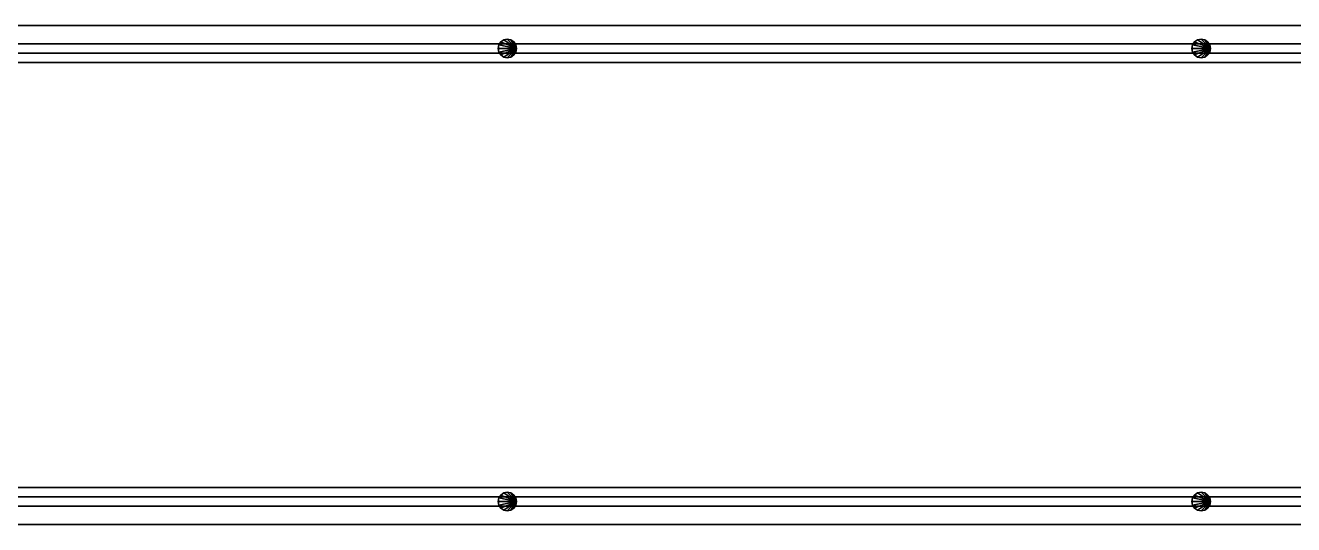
# Model space of a CAD drawing. Header units: millimetres. Extents: x -15000 to 15000, y -45082 to 2000.
# Drawn here: x -1542 to 1200, y -27974 to -26894 of the extents above; entities that cross this region are included whole.
import ezdxf

# ---------------------------------------------------------------- set-up
doc = ezdxf.new("R2010")
doc.units = ezdxf.units.MM
doc.layers.add('KORKULUK_KAPI', color=4, linetype='CONTINUOUS')
doc.layers.add('ZEMIN_PLATFORM', color=8, linetype='CONTINUOUS')

msp = doc.modelspace()

# ---------------------------------------------------------------- linework, layer by layer
at = {"layer": 'KORKULUK_KAPI'}
for p, q in [((-507.7, -26925.5, 8600), (-514.1, -26929.9, 8600)), ((-507.7, -26925.5, 9600), (-514.1, -26929.9, 9600)), ((-500, -26924, 8600), (-507.7, -26925.5, 8600)), ((-500, -26924, 9600), (-507.7, -26925.5, 9600)), ((-492.3, -26925.5, 8600), (-500, -26924, 8600)), ((-492.3, -26925.5, 9600), (-500, -26924, 9600)), ((-500, -26924, 8600), (-500, -26924, 9600)), ((-485.9, -26929.9, 8600), (-492.3, -26925.5, 8600)), ((-485.9, -26929.9, 9600), (-492.3, -26925.5, 9600)), ((992.3, -26925.5, 8600), (985.9, -26929.9, 8600)), ((992.3, -26925.5, 9600), (985.9, -26929.9, 9600)), ((1000, -26924, 8600), (992.3, -26925.5, 8600)), ((1000, -26924, 9600), (992.3, -26925.5, 9600)), ((1007.7, -26925.5, 8600), (1000, -26924, 8600)), ((1007.7, -26925.5, 9600), (1000, -26924, 9600)), ((1000, -26924, 8600), (1000, -26924, 9600)), ((1014.1, -26929.9, 8600), (1007.7, -26925.5, 8600)), ((1014.1, -26929.9, 9600), (1007.7, -26925.5, 9600)), ((7000, -26934, 9580), (-13000, -26934, 9580)), ((7000, -26934, 9600), (-13000, -26934, 9600)), ((-518.5, -26936.3, 8600), (-520, -26944, 8600)), ((-518.5, -26936.3, 9600), (-520, -26944, 9600)), ((-520, -26944, 8600), (-518.5, -26951.7, 8600)), ((-520, -26944, 9600), (-518.5, -26951.7, 9600)), ((-520, -26944, 8600), (-520, -26944, 9600)), ((-514.1, -26929.9, 8600), (-518.5, -26936.3, 8600)), ((-514.1, -26929.9, 9600), (-518.5, -26936.3, 9600)), ((-518.5, -26951.7, 8600), (-514.1, -26958.1, 8600)), ((-518.5, -26951.7, 9600), (-514.1, -26958.1, 9600)), ((-481.5, -26936.3, 8600), (-485.9, -26929.9, 8600)), ((-481.5, -26936.3, 9600), (-485.9, -26929.9, 9600)), ((-485.9, -26958.1, 8600), (-481.5, -26951.7, 8600)), ((-485.9, -26958.1, 9600), (-481.5, -26951.7, 9600)), ((-480, -26944, 8600), (-481.5, -26936.3, 8600)), ((-480, -26944, 9600), (-481.5, -26936.3, 9600)), ((-481.5, -26951.7, 8600), (-480, -26944, 8600)), ((-481.5, -26951.7, 9600), (-480, -26944, 9600)), ((-480, -26944, 8600), (-480, -26944, 9600)), ((981.5, -26936.3, 8600), (980, -26944, 8600)), ((981.5, -26936.3, 9600), (980, -26944, 9600)), ((980, -26944, 8600), (981.5, -26951.7, 8600)), ((980, -26944, 9600), (981.5, -26951.7, 9600)), ((980, -26944, 8600), (980, -26944, 9600)), ((985.9, -26929.9, 8600), (981.5, -26936.3, 8600)), ((985.9, -26929.9, 9600), (981.5, -26936.3, 9600)), ((981.5, -26951.7, 8600), (985.9, -26958.1, 8600)), ((981.5, -26951.7, 9600), (985.9, -26958.1, 9600)), ((1018.5, -26936.3, 8600), (1014.1, -26929.9, 8600)), ((1018.5, -26936.3, 9600), (1014.1, -26929.9, 9600)), ((1014.1, -26958.1, 8600), (1018.5, -26951.7, 8600)), ((1014.1, -26958.1, 9600), (1018.5, -26951.7, 9600)), ((1020, -26944, 8600), (1018.5, -26936.3, 8600)), ((1020, -26944, 9600), (1018.5, -26936.3, 9600)), ((1018.5, -26951.7, 8600), (1020, -26944, 8600)), ((1018.5, -26951.7, 9600), (1020, -26944, 9600)), ((1020, -26944, 8600), (1020, -26944, 9600)), ((-13000, -26954, 9580), (7000, -26954, 9580)), ((-13000, -26954, 9600), (7000, -26954, 9600)), ((-514.1, -26958.1, 8600), (-507.7, -26962.5, 8600)), ((-514.1, -26958.1, 9600), (-507.7, -26962.5, 9600)), ((-507.7, -26962.5, 8600), (-500, -26964, 8600)), ((-507.7, -26962.5, 9600), (-500, -26964, 9600)), ((-500, -26964, 8600), (-492.3, -26962.5, 8600)), ((-500, -26964, 9600), (-492.3, -26962.5, 9600)), ((-500, -26964, 8600), (-500, -26964, 9600)), ((-492.3, -26962.5, 8600), (-485.9, -26958.1, 8600)), ((-492.3, -26962.5, 9600), (-485.9, -26958.1, 9600)), ((985.9, -26958.1, 8600), (992.3, -26962.5, 8600)), ((985.9, -26958.1, 9600), (992.3, -26962.5, 9600)), ((992.3, -26962.5, 8600), (1000, -26964, 8600)), ((992.3, -26962.5, 9600), (1000, -26964, 9600)), ((1000, -26964, 8600), (1007.7, -26962.5, 8600)), ((1000, -26964, 9600), (1007.7, -26962.5, 9600)), ((1000, -26964, 8600), (1000, -26964, 9600)), ((1007.7, -26962.5, 8600), (1014.1, -26958.1, 8600)), ((1007.7, -26962.5, 9600), (1014.1, -26958.1, 9600)), ((-514.1, -27909.9, 8600), (-518.5, -27916.3, 8600)), ((-514.1, -27909.9, 9600), (-518.5, -27916.3, 9600)), ((-507.7, -27905.5, 8600), (-514.1, -27909.9, 8600)), ((-507.7, -27905.5, 9600), (-514.1, -27909.9, 9600)), ((-500, -27904, 8600), (-507.7, -27905.5, 8600)), ((-500, -27904, 9600), (-507.7, -27905.5, 9600)), ((-492.3, -27905.5, 8600), (-500, -27904, 8600)), ((-492.3, -27905.5, 9600), (-500, -27904, 9600)), ((-500, -27904, 8600), (-500, -27904, 9600)), ((-485.9, -27909.9, 8600), (-492.3, -27905.5, 8600)), ((-485.9, -27909.9, 9600), (-492.3, -27905.5, 9600)), ((-481.5, -27916.3, 8600), (-485.9, -27909.9, 8600)), ((-481.5, -27916.3, 9600), (-485.9, -27909.9, 9600)), ((985.9, -27909.9, 8600), (981.5, -27916.3, 8600)), ((985.9, -27909.9, 9600), (981.5, -27916.3, 9600)), ((992.3, -27905.5, 8600), (985.9, -27909.9, 8600)), ((992.3, -27905.5, 9600), (985.9, -27909.9, 9600)), ((1000, -27904, 8600), (992.3, -27905.5, 8600)), ((1000, -27904, 9600), (992.3, -27905.5, 9600)), ((1007.7, -27905.5, 8600), (1000, -27904, 8600)), ((1007.7, -27905.5, 9600), (1000, -27904, 9600)), ((1000, -27904, 8600), (1000, -27904, 9600)), ((1014.1, -27909.9, 8600), (1007.7, -27905.5, 8600)), ((1014.1, -27909.9, 9600), (1007.7, -27905.5, 9600)), ((1018.5, -27916.3, 8600), (1014.1, -27909.9, 8600)), ((1018.5, -27916.3, 9600), (1014.1, -27909.9, 9600)), ((7000, -27914, 9580), (-13000, -27914, 9580)), ((7000, -27914, 9600), (-13000, -27914, 9600)), ((-13000, -27934, 9580), (7000, -27934, 9580)), ((-13000, -27934, 9600), (7000, -27934, 9600)), ((-518.5, -27916.3, 8600), (-520, -27924, 8600)), ((-518.5, -27916.3, 9600), (-520, -27924, 9600)), ((-520, -27924, 8600), (-518.5, -27931.7, 8600)), ((-520, -27924, 9600), (-518.5, -27931.7, 9600)), ((-520, -27924, 8600), (-520, -27924, 9600)), ((-518.5, -27931.7, 8600), (-514.1, -27938.1, 8600)), ((-518.5, -27931.7, 9600), (-514.1, -27938.1, 9600)), ((-514.1, -27938.1, 8600), (-507.7, -27942.5, 8600)), ((-514.1, -27938.1, 9600), (-507.7, -27942.5, 9600)), ((-492.3, -27942.5, 8600), (-485.9, -27938.1, 8600)), ((-492.3, -27942.5, 9600), (-485.9, -27938.1, 9600)), ((-485.9, -27938.1, 8600), (-481.5, -27931.7, 8600)), ((-485.9, -27938.1, 9600), (-481.5, -27931.7, 9600)), ((-480, -27924, 8600), (-481.5, -27916.3, 8600)), ((-480, -27924, 9600), (-481.5, -27916.3, 9600)), ((-481.5, -27931.7, 8600), (-480, -27924, 8600)), ((-481.5, -27931.7, 9600), (-480, -27924, 9600)), ((-480, -27924, 8600), (-480, -27924, 9600)), ((981.5, -27916.3, 8600), (980, -27924, 8600)), ((981.5, -27916.3, 9600), (980, -27924, 9600)), ((980, -27924, 8600), (981.5, -27931.7, 8600)), ((980, -27924, 9600), (981.5, -27931.7, 9600)), ((980, -27924, 8600), (980, -27924, 9600)), ((981.5, -27931.7, 8600), (985.9, -27938.1, 8600)), ((981.5, -27931.7, 9600), (985.9, -27938.1, 9600)), ((985.9, -27938.1, 8600), (992.3, -27942.5, 8600)), ((985.9, -27938.1, 9600), (992.3, -27942.5, 9600)), ((1007.7, -27942.5, 8600), (1014.1, -27938.1, 8600)), ((1007.7, -27942.5, 9600), (1014.1, -27938.1, 9600)), ((1014.1, -27938.1, 8600), (1018.5, -27931.7, 8600)), ((1014.1, -27938.1, 9600), (1018.5, -27931.7, 9600)), ((1020, -27924, 8600), (1018.5, -27916.3, 8600)), ((1020, -27924, 9600), (1018.5, -27916.3, 9600)), ((1018.5, -27931.7, 8600), (1020, -27924, 8600)), ((1018.5, -27931.7, 9600), (1020, -27924, 9600)), ((1020, -27924, 8600), (1020, -27924, 9600)), ((-507.7, -27942.5, 8600), (-500, -27944, 8600)), ((-507.7, -27942.5, 9600), (-500, -27944, 9600)), ((-500, -27944, 8600), (-492.3, -27942.5, 8600)), ((-500, -27944, 9600), (-492.3, -27942.5, 9600)), ((-500, -27944, 8600), (-500, -27944, 9600)), ((992.3, -27942.5, 8600), (1000, -27944, 8600)), ((992.3, -27942.5, 9600), (1000, -27944, 9600)), ((1000, -27944, 8600), (1007.7, -27942.5, 8600)), ((1000, -27944, 9600), (1007.7, -27942.5, 9600)), ((1000, -27944, 8600), (1000, -27944, 9600))]:
    msp.add_line(p, q, dxfattribs=at)
for points in [[(-507.7, -26925.5, 8600), (-514.1, -26929.9, 8600), (-514.1, -26929.9, 9600), (-507.7, -26925.5, 9600)], [(-480, -26944, 8600), (-507.7, -26925.5, 8600), (-514.1, -26929.9, 8600)], [(-480, -26944, 9600), (-507.7, -26925.5, 9600), (-514.1, -26929.9, 9600)], [(-500, -26924, 8600), (-507.7, -26925.5, 8600), (-507.7, -26925.5, 9600), (-500, -26924, 9600)], [(-480, -26944, 8600), (-500, -26924, 8600), (-507.7, -26925.5, 8600)], [(-480, -26944, 9600), (-500, -26924, 9600), (-507.7, -26925.5, 9600)], [(-492.3, -26925.5, 8600), (-500, -26924, 8600), (-500, -26924, 9600), (-492.3, -26925.5, 9600)], [(-480, -26944, 8600), (-492.3, -26925.5, 8600), (-500, -26924, 8600)], [(-480, -26944, 9600), (-492.3, -26925.5, 9600), (-500, -26924, 9600)], [(-485.9, -26929.9, 8600), (-492.3, -26925.5, 8600), (-492.3, -26925.5, 9600), (-485.9, -26929.9, 9600)], [(-480, -26944, 8600), (-485.9, -26929.9, 8600), (-492.3, -26925.5, 8600)], [(-480, -26944, 9600), (-485.9, -26929.9, 9600), (-492.3, -26925.5, 9600)], [(992.3, -26925.5, 8600), (985.9, -26929.9, 8600), (985.9, -26929.9, 9600), (992.3, -26925.5, 9600)], [(1020, -26944, 8600), (992.3, -26925.5, 8600), (985.9, -26929.9, 8600)], [(1020, -26944, 9600), (992.3, -26925.5, 9600), (985.9, -26929.9, 9600)], [(1000, -26924, 8600), (992.3, -26925.5, 8600), (992.3, -26925.5, 9600), (1000, -26924, 9600)], [(1020, -26944, 8600), (1000, -26924, 8600), (992.3, -26925.5, 8600)], [(1020, -26944, 9600), (1000, -26924, 9600), (992.3, -26925.5, 9600)], [(1007.7, -26925.5, 8600), (1000, -26924, 8600), (1000, -26924, 9600), (1007.7, -26925.5, 9600)], [(1020, -26944, 8600), (1007.7, -26925.5, 8600), (1000, -26924, 8600)], [(1020, -26944, 9600), (1007.7, -26925.5, 9600), (1000, -26924, 9600)], [(1014.1, -26929.9, 8600), (1007.7, -26925.5, 8600), (1007.7, -26925.5, 9600), (1014.1, -26929.9, 9600)], [(1020, -26944, 8600), (1014.1, -26929.9, 8600), (1007.7, -26925.5, 8600)], [(1020, -26944, 9600), (1014.1, -26929.9, 9600), (1007.7, -26925.5, 9600)], [(-13000, -26954, 9580), (7000, -26954, 9580), (7000, -26934, 9580), (-13000, -26934, 9580)], [(-13000, -26954, 9600), (7000, -26954, 9600), (7000, -26934, 9600), (-13000, -26934, 9600)], [(-13000, -26934, 9580), (7000, -26934, 9580), (7000, -26934, 9600), (-13000, -26934, 9600)], [(-518.5, -26936.3, 8600), (-520, -26944, 8600), (-520, -26944, 9600), (-518.5, -26936.3, 9600)], [(-480, -26944, 8600), (-518.5, -26936.3, 8600), (-520, -26944, 8600)], [(-480, -26944, 9600), (-518.5, -26936.3, 9600), (-520, -26944, 9600)], [(-520, -26944, 8600), (-518.5, -26951.7, 8600), (-518.5, -26951.7, 9600), (-520, -26944, 9600)], [(-480, -26944, 8600), (-520, -26944, 8600), (-518.5, -26951.7, 8600)], [(-480, -26944, 9600), (-520, -26944, 9600), (-518.5, -26951.7, 9600)], [(-514.1, -26929.9, 8600), (-518.5, -26936.3, 8600), (-518.5, -26936.3, 9600), (-514.1, -26929.9, 9600)], [(-480, -26944, 8600), (-514.1, -26929.9, 8600), (-518.5, -26936.3, 8600)], [(-480, -26944, 9600), (-514.1, -26929.9, 9600), (-518.5, -26936.3, 9600)], [(-480, -26944, 8600), (-518.5, -26951.7, 8600), (-514.1, -26958.1, 8600)], [(-480, -26944, 9600), (-518.5, -26951.7, 9600), (-514.1, -26958.1, 9600)], [(-518.5, -26951.7, 8600), (-514.1, -26958.1, 8600), (-514.1, -26958.1, 9600), (-518.5, -26951.7, 9600)], [(-480, -26944, 8600), (-514.1, -26958.1, 8600), (-507.7, -26962.5, 8600)], [(-480, -26944, 9600), (-514.1, -26958.1, 9600), (-507.7, -26962.5, 9600)], [(-480, -26944, 8600), (-507.7, -26962.5, 8600), (-500, -26964, 8600)], [(-480, -26944, 9600), (-507.7, -26962.5, 9600), (-500, -26964, 9600)], [(-480, -26944, 8600), (-500, -26964, 8600), (-492.3, -26962.5, 8600)], [(-480, -26944, 9600), (-500, -26964, 9600), (-492.3, -26962.5, 9600)], [(-480, -26944, 8600), (-492.3, -26962.5, 8600), (-485.9, -26958.1, 8600)], [(-480, -26944, 9600), (-492.3, -26962.5, 9600), (-485.9, -26958.1, 9600)], [(-481.5, -26936.3, 8600), (-485.9, -26929.9, 8600), (-485.9, -26929.9, 9600), (-481.5, -26936.3, 9600)], [(-480, -26944, 8600), (-481.5, -26936.3, 8600), (-485.9, -26929.9, 8600)], [(-480, -26944, 9600), (-481.5, -26936.3, 9600), (-485.9, -26929.9, 9600)], [(-480, -26944, 8600), (-485.9, -26958.1, 8600), (-481.5, -26951.7, 8600)], [(-480, -26944, 9600), (-485.9, -26958.1, 9600), (-481.5, -26951.7, 9600)], [(-485.9, -26958.1, 8600), (-481.5, -26951.7, 8600), (-481.5, -26951.7, 9600), (-485.9, -26958.1, 9600)], [(-480, -26944, 8600), (-481.5, -26936.3, 8600), (-481.5, -26936.3, 9600), (-480, -26944, 9600)], [(-481.5, -26951.7, 8600), (-480, -26944, 8600), (-480, -26944, 9600), (-481.5, -26951.7, 9600)], [(981.5, -26936.3, 8600), (980, -26944, 8600), (980, -26944, 9600), (981.5, -26936.3, 9600)], [(1020, -26944, 8600), (981.5, -26936.3, 8600), (980, -26944, 8600)], [(1020, -26944, 9600), (981.5, -26936.3, 9600), (980, -26944, 9600)], [(980, -26944, 8600), (981.5, -26951.7, 8600), (981.5, -26951.7, 9600), (980, -26944, 9600)], [(1020, -26944, 8600), (980, -26944, 8600), (981.5, -26951.7, 8600)], [(1020, -26944, 9600), (980, -26944, 9600), (981.5, -26951.7, 9600)], [(985.9, -26929.9, 8600), (981.5, -26936.3, 8600), (981.5, -26936.3, 9600), (985.9, -26929.9, 9600)], [(1020, -26944, 8600), (985.9, -26929.9, 8600), (981.5, -26936.3, 8600)], [(1020, -26944, 9600), (985.9, -26929.9, 9600), (981.5, -26936.3, 9600)], [(1020, -26944, 8600), (981.5, -26951.7, 8600), (985.9, -26958.1, 8600)], [(1020, -26944, 9600), (981.5, -26951.7, 9600), (985.9, -26958.1, 9600)], [(981.5, -26951.7, 8600), (985.9, -26958.1, 8600), (985.9, -26958.1, 9600), (981.5, -26951.7, 9600)], [(1020, -26944, 8600), (985.9, -26958.1, 8600), (992.3, -26962.5, 8600)], [(1020, -26944, 9600), (985.9, -26958.1, 9600), (992.3, -26962.5, 9600)], [(1020, -26944, 8600), (992.3, -26962.5, 8600), (1000, -26964, 8600)], [(1020, -26944, 9600), (992.3, -26962.5, 9600), (1000, -26964, 9600)], [(1020, -26944, 8600), (1000, -26964, 8600), (1007.7, -26962.5, 8600)], [(1020, -26944, 9600), (1000, -26964, 9600), (1007.7, -26962.5, 9600)], [(1020, -26944, 8600), (1007.7, -26962.5, 8600), (1014.1, -26958.1, 8600)], [(1020, -26944, 9600), (1007.7, -26962.5, 9600), (1014.1, -26958.1, 9600)], [(1018.5, -26936.3, 8600), (1014.1, -26929.9, 8600), (1014.1, -26929.9, 9600), (1018.5, -26936.3, 9600)], [(1020, -26944, 8600), (1018.5, -26936.3, 8600), (1014.1, -26929.9, 8600)], [(1020, -26944, 9600), (1018.5, -26936.3, 9600), (1014.1, -26929.9, 9600)], [(1020, -26944, 8600), (1014.1, -26958.1, 8600), (1018.5, -26951.7, 8600)], [(1020, -26944, 9600), (1014.1, -26958.1, 9600), (1018.5, -26951.7, 9600)], [(1014.1, -26958.1, 8600), (1018.5, -26951.7, 8600), (1018.5, -26951.7, 9600), (1014.1, -26958.1, 9600)], [(1020, -26944, 8600), (1018.5, -26936.3, 8600), (1018.5, -26936.3, 9600), (1020, -26944, 9600)], [(1018.5, -26951.7, 8600), (1020, -26944, 8600), (1020, -26944, 9600), (1018.5, -26951.7, 9600)], [(-13000, -26954, 9580), (7000, -26954, 9580), (7000, -26954, 9600), (-13000, -26954, 9600)], [(-514.1, -26958.1, 8600), (-507.7, -26962.5, 8600), (-507.7, -26962.5, 9600), (-514.1, -26958.1, 9600)], [(-507.7, -26962.5, 8600), (-500, -26964, 8600), (-500, -26964, 9600), (-507.7, -26962.5, 9600)], [(-500, -26964, 8600), (-492.3, -26962.5, 8600), (-492.3, -26962.5, 9600), (-500, -26964, 9600)], [(-492.3, -26962.5, 8600), (-485.9, -26958.1, 8600), (-485.9, -26958.1, 9600), (-492.3, -26962.5, 9600)], [(985.9, -26958.1, 8600), (992.3, -26962.5, 8600), (992.3, -26962.5, 9600), (985.9, -26958.1, 9600)], [(992.3, -26962.5, 8600), (1000, -26964, 8600), (1000, -26964, 9600), (992.3, -26962.5, 9600)], [(1000, -26964, 8600), (1007.7, -26962.5, 8600), (1007.7, -26962.5, 9600), (1000, -26964, 9600)], [(1007.7, -26962.5, 8600), (1014.1, -26958.1, 8600), (1014.1, -26958.1, 9600), (1007.7, -26962.5, 9600)], [(-514.1, -27909.9, 8600), (-518.5, -27916.3, 8600), (-518.5, -27916.3, 9600), (-514.1, -27909.9, 9600)], [(-480, -27924, 8600), (-514.1, -27909.9, 8600), (-518.5, -27916.3, 8600)], [(-480, -27924, 9600), (-514.1, -27909.9, 9600), (-518.5, -27916.3, 9600)], [(-507.7, -27905.5, 8600), (-514.1, -27909.9, 8600), (-514.1, -27909.9, 9600), (-507.7, -27905.5, 9600)], [(-480, -27924, 8600), (-507.7, -27905.5, 8600), (-514.1, -27909.9, 8600)], [(-480, -27924, 9600), (-507.7, -27905.5, 9600), (-514.1, -27909.9, 9600)], [(-500, -27904, 8600), (-507.7, -27905.5, 8600), (-507.7, -27905.5, 9600), (-500, -27904, 9600)], [(-480, -27924, 8600), (-500, -27904, 8600), (-507.7, -27905.5, 8600)], [(-480, -27924, 9600), (-500, -27904, 9600), (-507.7, -27905.5, 9600)], [(-492.3, -27905.5, 8600), (-500, -27904, 8600), (-500, -27904, 9600), (-492.3, -27905.5, 9600)], [(-480, -27924, 8600), (-492.3, -27905.5, 8600), (-500, -27904, 8600)], [(-480, -27924, 9600), (-492.3, -27905.5, 9600), (-500, -27904, 9600)], [(-485.9, -27909.9, 8600), (-492.3, -27905.5, 8600), (-492.3, -27905.5, 9600), (-485.9, -27909.9, 9600)], [(-480, -27924, 8600), (-485.9, -27909.9, 8600), (-492.3, -27905.5, 8600)], [(-480, -27924, 9600), (-485.9, -27909.9, 9600), (-492.3, -27905.5, 9600)], [(-481.5, -27916.3, 8600), (-485.9, -27909.9, 8600), (-485.9, -27909.9, 9600), (-481.5, -27916.3, 9600)], [(-480, -27924, 8600), (-481.5, -27916.3, 8600), (-485.9, -27909.9, 8600)], [(-480, -27924, 9600), (-481.5, -27916.3, 9600), (-485.9, -27909.9, 9600)], [(985.9, -27909.9, 8600), (981.5, -27916.3, 8600), (981.5, -27916.3, 9600), (985.9, -27909.9, 9600)], [(1020, -27924, 8600), (985.9, -27909.9, 8600), (981.5, -27916.3, 8600)], [(1020, -27924, 9600), (985.9, -27909.9, 9600), (981.5, -27916.3, 9600)], [(992.3, -27905.5, 8600), (985.9, -27909.9, 8600), (985.9, -27909.9, 9600), (992.3, -27905.5, 9600)], [(1020, -27924, 8600), (992.3, -27905.5, 8600), (985.9, -27909.9, 8600)], [(1020, -27924, 9600), (992.3, -27905.5, 9600), (985.9, -27909.9, 9600)], [(1000, -27904, 8600), (992.3, -27905.5, 8600), (992.3, -27905.5, 9600), (1000, -27904, 9600)], [(1020, -27924, 8600), (1000, -27904, 8600), (992.3, -27905.5, 8600)], [(1020, -27924, 9600), (1000, -27904, 9600), (992.3, -27905.5, 9600)], [(1007.7, -27905.5, 8600), (1000, -27904, 8600), (1000, -27904, 9600), (1007.7, -27905.5, 9600)], [(1020, -27924, 8600), (1007.7, -27905.5, 8600), (1000, -27904, 8600)], [(1020, -27924, 9600), (1007.7, -27905.5, 9600), (1000, -27904, 9600)], [(1014.1, -27909.9, 8600), (1007.7, -27905.5, 8600), (1007.7, -27905.5, 9600), (1014.1, -27909.9, 9600)], [(1020, -27924, 8600), (1014.1, -27909.9, 8600), (1007.7, -27905.5, 8600)], [(1020, -27924, 9600), (1014.1, -27909.9, 9600), (1007.7, -27905.5, 9600)], [(1018.5, -27916.3, 8600), (1014.1, -27909.9, 8600), (1014.1, -27909.9, 9600), (1018.5, -27916.3, 9600)], [(1020, -27924, 8600), (1018.5, -27916.3, 8600), (1014.1, -27909.9, 8600)], [(1020, -27924, 9600), (1018.5, -27916.3, 9600), (1014.1, -27909.9, 9600)], [(-13000, -27934, 9580), (7000, -27934, 9580), (7000, -27914, 9580), (-13000, -27914, 9580)], [(-13000, -27934, 9600), (7000, -27934, 9600), (7000, -27914, 9600), (-13000, -27914, 9600)], [(-13000, -27914, 9580), (7000, -27914, 9580), (7000, -27914, 9600), (-13000, -27914, 9600)], [(-13000, -27934, 9580), (7000, -27934, 9580), (7000, -27934, 9600), (-13000, -27934, 9600)], [(-518.5, -27916.3, 8600), (-520, -27924, 8600), (-520, -27924, 9600), (-518.5, -27916.3, 9600)], [(-480, -27924, 8600), (-518.5, -27916.3, 8600), (-520, -27924, 8600)], [(-480, -27924, 9600), (-518.5, -27916.3, 9600), (-520, -27924, 9600)], [(-520, -27924, 8600), (-518.5, -27931.7, 8600), (-518.5, -27931.7, 9600), (-520, -27924, 9600)], [(-480, -27924, 8600), (-520, -27924, 8600), (-518.5, -27931.7, 8600)], [(-480, -27924, 9600), (-520, -27924, 9600), (-518.5, -27931.7, 9600)], [(-480, -27924, 8600), (-518.5, -27931.7, 8600), (-514.1, -27938.1, 8600)], [(-480, -27924, 9600), (-518.5, -27931.7, 9600), (-514.1, -27938.1, 9600)], [(-518.5, -27931.7, 8600), (-514.1, -27938.1, 8600), (-514.1, -27938.1, 9600), (-518.5, -27931.7, 9600)], [(-480, -27924, 8600), (-514.1, -27938.1, 8600), (-507.7, -27942.5, 8600)], [(-480, -27924, 9600), (-514.1, -27938.1, 9600), (-507.7, -27942.5, 9600)], [(-514.1, -27938.1, 8600), (-507.7, -27942.5, 8600), (-507.7, -27942.5, 9600), (-514.1, -27938.1, 9600)], [(-480, -27924, 8600), (-507.7, -27942.5, 8600), (-500, -27944, 8600)], [(-480, -27924, 9600), (-507.7, -27942.5, 9600), (-500, -27944, 9600)], [(-480, -27924, 8600), (-500, -27944, 8600), (-492.3, -27942.5, 8600)], [(-480, -27924, 9600), (-500, -27944, 9600), (-492.3, -27942.5, 9600)], [(-480, -27924, 8600), (-492.3, -27942.5, 8600), (-485.9, -27938.1, 8600)], [(-480, -27924, 9600), (-492.3, -27942.5, 9600), (-485.9, -27938.1, 9600)], [(-492.3, -27942.5, 8600), (-485.9, -27938.1, 8600), (-485.9, -27938.1, 9600), (-492.3, -27942.5, 9600)], [(-480, -27924, 8600), (-485.9, -27938.1, 8600), (-481.5, -27931.7, 8600)], [(-480, -27924, 9600), (-485.9, -27938.1, 9600), (-481.5, -27931.7, 9600)], [(-485.9, -27938.1, 8600), (-481.5, -27931.7, 8600), (-481.5, -27931.7, 9600), (-485.9, -27938.1, 9600)], [(-480, -27924, 8600), (-481.5, -27916.3, 8600), (-481.5, -27916.3, 9600), (-480, -27924, 9600)], [(-481.5, -27931.7, 8600), (-480, -27924, 8600), (-480, -27924, 9600), (-481.5, -27931.7, 9600)], [(981.5, -27916.3, 8600), (980, -27924, 8600), (980, -27924, 9600), (981.5, -27916.3, 9600)], [(1020, -27924, 8600), (981.5, -27916.3, 8600), (980, -27924, 8600)], [(1020, -27924, 9600), (981.5, -27916.3, 9600), (980, -27924, 9600)], [(980, -27924, 8600), (981.5, -27931.7, 8600), (981.5, -27931.7, 9600), (980, -27924, 9600)], [(1020, -27924, 8600), (980, -27924, 8600), (981.5, -27931.7, 8600)], [(1020, -27924, 9600), (980, -27924, 9600), (981.5, -27931.7, 9600)], [(1020, -27924, 8600), (981.5, -27931.7, 8600), (985.9, -27938.1, 8600)], [(1020, -27924, 9600), (981.5, -27931.7, 9600), (985.9, -27938.1, 9600)], [(981.5, -27931.7, 8600), (985.9, -27938.1, 8600), (985.9, -27938.1, 9600), (981.5, -27931.7, 9600)], [(1020, -27924, 8600), (985.9, -27938.1, 8600), (992.3, -27942.5, 8600)], [(1020, -27924, 9600), (985.9, -27938.1, 9600), (992.3, -27942.5, 9600)], [(985.9, -27938.1, 8600), (992.3, -27942.5, 8600), (992.3, -27942.5, 9600), (985.9, -27938.1, 9600)], [(1020, -27924, 8600), (992.3, -27942.5, 8600), (1000, -27944, 8600)], [(1020, -27924, 9600), (992.3, -27942.5, 9600), (1000, -27944, 9600)], [(1020, -27924, 8600), (1000, -27944, 8600), (1007.7, -27942.5, 8600)], [(1020, -27924, 9600), (1000, -27944, 9600), (1007.7, -27942.5, 9600)], [(1020, -27924, 8600), (1007.7, -27942.5, 8600), (1014.1, -27938.1, 8600)], [(1020, -27924, 9600), (1007.7, -27942.5, 9600), (1014.1, -27938.1, 9600)], [(1007.7, -27942.5, 8600), (1014.1, -27938.1, 8600), (1014.1, -27938.1, 9600), (1007.7, -27942.5, 9600)], [(1020, -27924, 8600), (1014.1, -27938.1, 8600), (1018.5, -27931.7, 8600)], [(1020, -27924, 9600), (1014.1, -27938.1, 9600), (1018.5, -27931.7, 9600)], [(1014.1, -27938.1, 8600), (1018.5, -27931.7, 8600), (1018.5, -27931.7, 9600), (1014.1, -27938.1, 9600)], [(1020, -27924, 8600), (1018.5, -27916.3, 8600), (1018.5, -27916.3, 9600), (1020, -27924, 9600)], [(1018.5, -27931.7, 8600), (1020, -27924, 8600), (1020, -27924, 9600), (1018.5, -27931.7, 9600)], [(-507.7, -27942.5, 8600), (-500, -27944, 8600), (-500, -27944, 9600), (-507.7, -27942.5, 9600)], [(-500, -27944, 8600), (-492.3, -27942.5, 8600), (-492.3, -27942.5, 9600), (-500, -27944, 9600)], [(992.3, -27942.5, 8600), (1000, -27944, 8600), (1000, -27944, 9600), (992.3, -27942.5, 9600)], [(1000, -27944, 8600), (1007.7, -27942.5, 8600), (1007.7, -27942.5, 9600), (1000, -27944, 9600)]]:
    msp.add_3dface(points, dxfattribs=at)
at = {"layer": 'ZEMIN_PLATFORM'}
for p, q in [((7000, -26894, 8450), (-13000, -26894, 8450)), ((7000, -26894, 8600), (-13000, -26894, 8600)), ((7000, -26934, 8550), (-13000, -26934, 8550)), ((7000, -26934, 8600), (-13000, -26934, 8600)), ((-13000, -26974, 8450), (7000, -26974, 8450)), ((-13000, -26974, 8600), (7000, -26974, 8600)), ((7000, -27894, 8450), (-13000, -27894, 8450)), ((7000, -27894, 8600), (-13000, -27894, 8600)), ((-13000, -27934, 8550), (7000, -27934, 8550)), ((-13000, -27934, 8600), (7000, -27934, 8600)), ((-13000, -27974, 8450), (7000, -27974, 8450)), ((-13000, -27974, 8600), (7000, -27974, 8600))]:
    msp.add_line(p, q, dxfattribs=at)
for points in [[(-13000, -26974, 8450), (7000, -26974, 8450), (7000, -26894, 8450), (-13000, -26894, 8450)], [(-13000, -26974, 8600), (7000, -26974, 8600), (7000, -26894, 8600), (-13000, -26894, 8600)], [(-13000, -26894, 8450), (7000, -26894, 8450), (7000, -26894, 8600), (-13000, -26894, 8600)], [(-13000, -27934, 8550), (7000, -27934, 8550), (7000, -26934, 8550), (-13000, -26934, 8550)], [(-13000, -27934, 8600), (7000, -27934, 8600), (7000, -26934, 8600), (-13000, -26934, 8600)], [(-13000, -26934, 8550), (7000, -26934, 8550), (7000, -26934, 8600), (-13000, -26934, 8600)], [(-13000, -26974, 8450), (7000, -26974, 8450), (7000, -26974, 8600), (-13000, -26974, 8600)], [(-13000, -27974, 8450), (7000, -27974, 8450), (7000, -27894, 8450), (-13000, -27894, 8450)], [(-13000, -27974, 8600), (7000, -27974, 8600), (7000, -27894, 8600), (-13000, -27894, 8600)], [(-13000, -27894, 8450), (7000, -27894, 8450), (7000, -27894, 8600), (-13000, -27894, 8600)], [(-13000, -27934, 8550), (7000, -27934, 8550), (7000, -27934, 8600), (-13000, -27934, 8600)], [(-13000, -27974, 8450), (7000, -27974, 8450), (7000, -27974, 8600), (-13000, -27974, 8600)]]:
    msp.add_3dface(points, dxfattribs=at)

doc.saveas('drawing.dxf')
